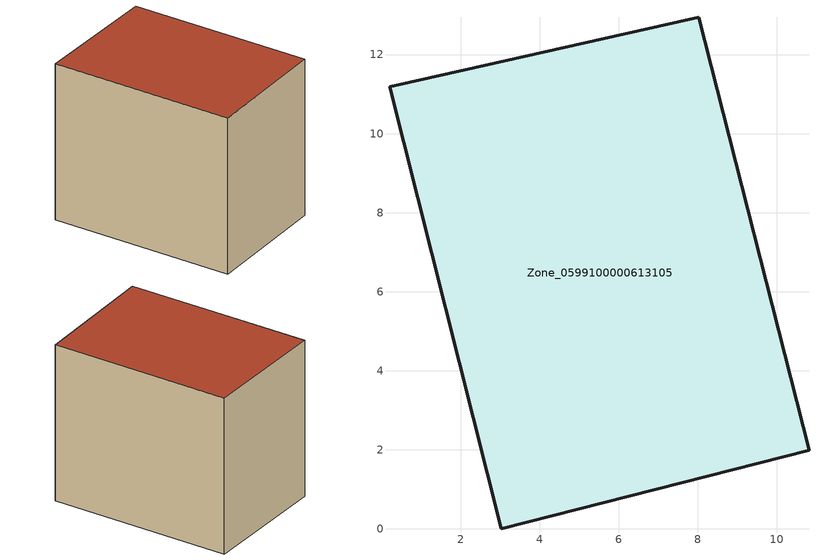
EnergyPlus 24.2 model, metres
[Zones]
Zone_0599100000613105
 floor ground (C_G): 3.03,0 0.2,11.19 8.03,12.95 10.82,1.99 z3.44
 wall outside (C_F): 8.03,12.95 0.2,11.19 3.03,0 10.82,1.99 8.03,12.95 z3.44:13.51
 roof outside (C_R): 0.2,11.19 3.03,0 10.82,1.99 8.03,12.95 z13.51
[BUILDING]
Pand.0599100000613105: North Axis=0; Terrain=City; Loads Convergence Tolerance Value=0.04; Temperature Convergence Tolerance Value=0.4; Solar Distribution=FullExterior; Maximum Number of Warmup Days=25; Minimum Number of Warmup Days=1
[Site:Location]
Rotterdam.The.Hague.AP_ZH_NLD Design_Conditions: Latitude=51.96; Longitude=4.45; Time Zone=1; Elevation=-4.5
[SITE:GROUNDTEMPERATURE:BUILDINGSURFACE]
18, 18, 18, 18, 18, 18, 18, 18, 18, 18, 18, 18
[MATERIAL] Thermal Absorptance=0.9; Solar Absorptance=0.7; Visible Absorptance=0.7
Name | Roughness | Thickness | Conductivity | Density | Specific Heat
G.TI.1946 | MediumSmooth | 0.15 | 1 | 540 | 1210
F.TI.1946 | Rough | 0.3 | 0.857143 | 1920 | 840
R.TI.1946 | MediumRough | 0.2 | 0.1 | 1500 | 1000
[CONSTRUCTION]
C_G: G.TI.1946
C_F: F.TI.1946
C_R: R.TI.1946
[ZONE]
Zone_0599100000613105: Type=1; Multiplier=1; Ceiling Height=Autocalculate; Volume=Autocalculate; Floor Area=autocalculate; Part of Total Floor Area=Yes
[ZONEINFILTRATION:DESIGNFLOWRATE]
Infil_Zone_0599100000613105: Zone or ZoneList or Space or SpaceList=Zone_0599100000613105; Schedule=AlwaysOn; Design Flow Rate Calculation Method=Flow/Area; Flow Rate per Floor Area=0.003; Constant Term Coefficient=1; Temperature Term Coefficient=0; Velocity Term Coefficient=0; Velocity Squared Term Coefficient=0
[HVACTEMPLATE:ZONE:IDEALLOADSAIRSYSTEM]
Zone_0599100000613105: Maximum Heating Supply Air Temperature=50; Minimum Cooling Supply Air Temperature=13; Maximum Heating Supply Air Humidity Ratio=0.0156; Minimum Cooling Supply Air Humidity Ratio=0.0077; Heating Limit=NoLimit; Cooling Limit=NoLimit; Dehumidification Control Type=ConstantSensibleHeatRatio; Cooling Sensible Heat Ratio=0.7; Dehumidification Setpoint=60; Humidification Control Type=None; Humidification Setpoint=30; Outdoor Air Method=None; Outdoor Air Flow Rate per Person=0.00944; Outdoor Air Flow Rate per Zone Floor Area=0; Outdoor Air Flow Rate per Zone=0; Demand Controlled Ventilation Type=None; Outdoor Air Economizer Type=NoEconomizer; Heat Recovery Type=None; Sensible Heat Recovery Effectiveness=0.7; Latent Heat Recovery Effectiveness=0.65
[ZONECONTROL:THERMOSTAT]
ThermostatControl_Zone_0599100000613105: Zone or ZoneList=Zone_0599100000613105; Control Type Schedule=DualSetpointControlType; Control 1=Thermostat_Zone_0599100000613105; Temperature Difference Between Cutout And Setpoint=0
[THERMOSTATSETPOINT:DUALSETPOINT]
Thermostat_Zone_0599100000613105: Heating Setpoint Temperature Schedule=HeatingSetpoint_Zone_0599100000613105; Cooling Setpoint Temperature Schedule=CoolingSetpoint_Zone_0599100000613105
[SCHEDULE:COMPACT]
HeatingSetpoint_Zone_0599100000613105: Through: 12/31, For: AllDays, Until: 24:00, 21
CoolingSetpoint_Zone_0599100000613105: Through: 12/31, For: AllDays, Until: 24:00, 24
DualSetpointControlType: Through: 12/31, For: AllDays, Until: 24:00, 4
AlwaysOn: Through: 12/31, For: AllDays, Until: 24:00, 1
